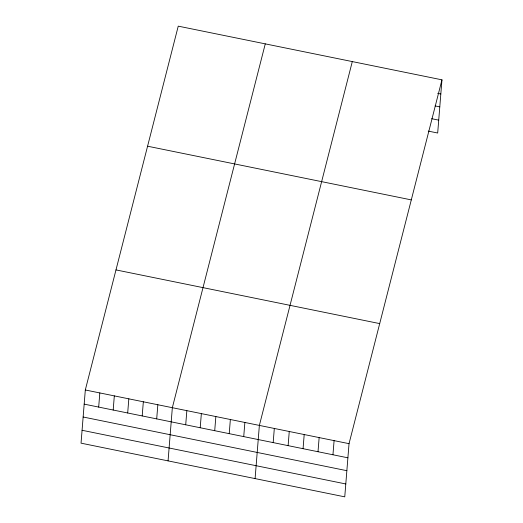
<?xml version="1.0" encoding="UTF-8"?>
<svg xmlns="http://www.w3.org/2000/svg" width="523" height="523" viewBox="0 0 523 523"><rect width="100%" height="100%" fill="white"/><g stroke="black" fill="none" stroke-linecap="round" stroke-linejoin="round"><path stroke-width="0.78" d="M85.314 389.981L81.039 443.164L344.755 496.85L349.037 443.667L441.961 79.836L178.245 26.15L85.314 389.981L349.037 443.667M98.684 407.077L99.821 392.93M113.184 410.032L114.321 395.885M127.69 412.987L128.828 398.84M142.197 415.935L143.335 401.788M156.697 418.89L157.841 404.743M168.066 460.881L172.342 407.698L265.272 43.867M185.711 424.794L186.848 410.647M200.211 427.749L201.355 413.601M214.718 430.704L215.855 416.556M229.224 433.652L230.362 419.505M243.731 436.607L244.869 422.46M255.093 478.597L259.369 425.415L352.299 61.583M273.176 442.602L274.314 428.455M288.121 445.642L289.258 431.495M303.065 448.688L304.203 434.541M318.01 451.728L319.148 437.581M332.955 454.768L334.092 440.621M441.961 79.836L437.686 133.019L428.245 131.096M437.679 93.342L440.824 93.983M435.071 105.901L439.791 106.862M431.645 118.695L438.719 120.14M147.578 146.211L411.3 199.897M115.982 269.914L379.705 323.6M84.177 404.129L347.9 457.815M83.137 417.008L346.86 470.693M82.072 430.279L345.795 483.965"/></g></svg>
